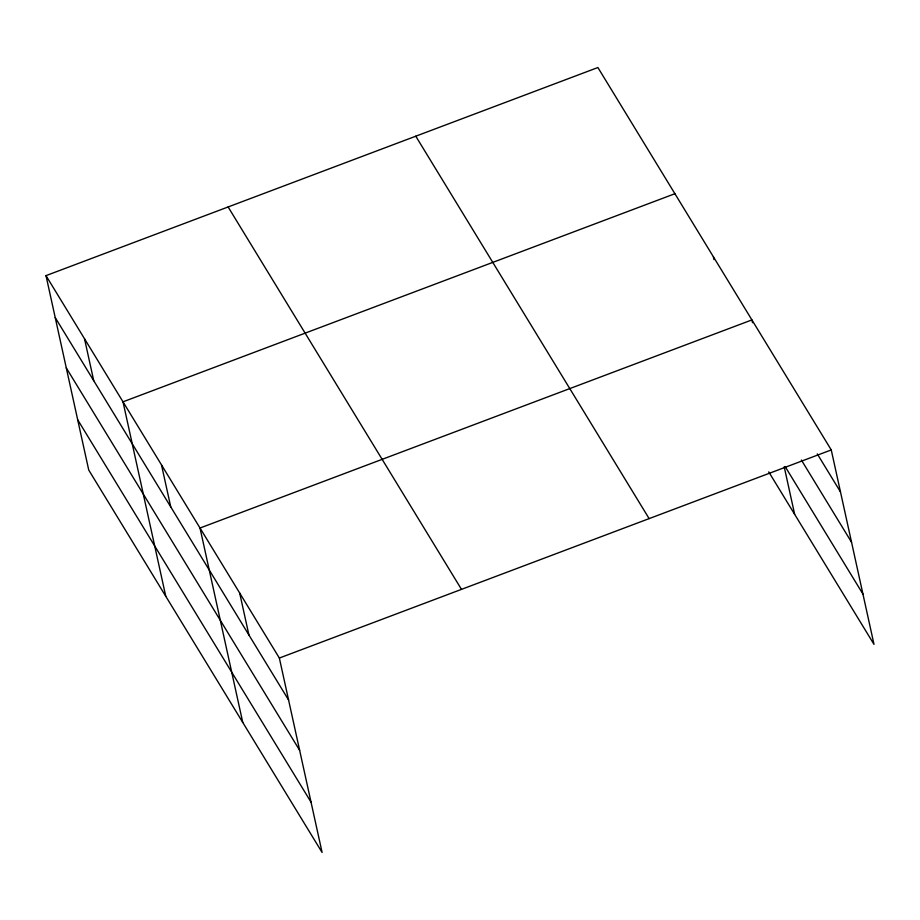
<?xml version="1.0" encoding="UTF-8"?>
<svg xmlns="http://www.w3.org/2000/svg" width="920" height="920" viewBox="0 0 920 920"><rect width="100%" height="100%" fill="white"/><g stroke="black" fill="none" stroke-linecap="round" stroke-linejoin="round"><path stroke-width="1.38" d="M46 275.632L279.358 658.042L322.103 852.472L88.745 470.062L46 275.632L597.896 67.528L831.255 449.937L874 644.368L768.74 471.879M674.9 193.717L123.004 401.822L165.761 596.252M279.358 658.042L831.255 449.937M817.27 453.882L840.477 491.901M801.389 460.034L851.54 542.225M785.093 466.486L862.937 594.056M415.771 136.195L649.129 518.615M228.125 206.954L461.483 589.363M55.223 317.596L288.581 700.005M66.286 367.908L299.644 750.317M77.682 419.75L311.041 802.159M752.525 322.713L751.904 319.918L200.019 528.022L242.765 722.453M784.208 466.831L794.661 514.349M713.402 256.818L714.023 259.624M239.683 593.032L248.917 634.995M161.506 464.922L170.74 506.885M84.502 338.721L93.736 380.696"/></g></svg>
